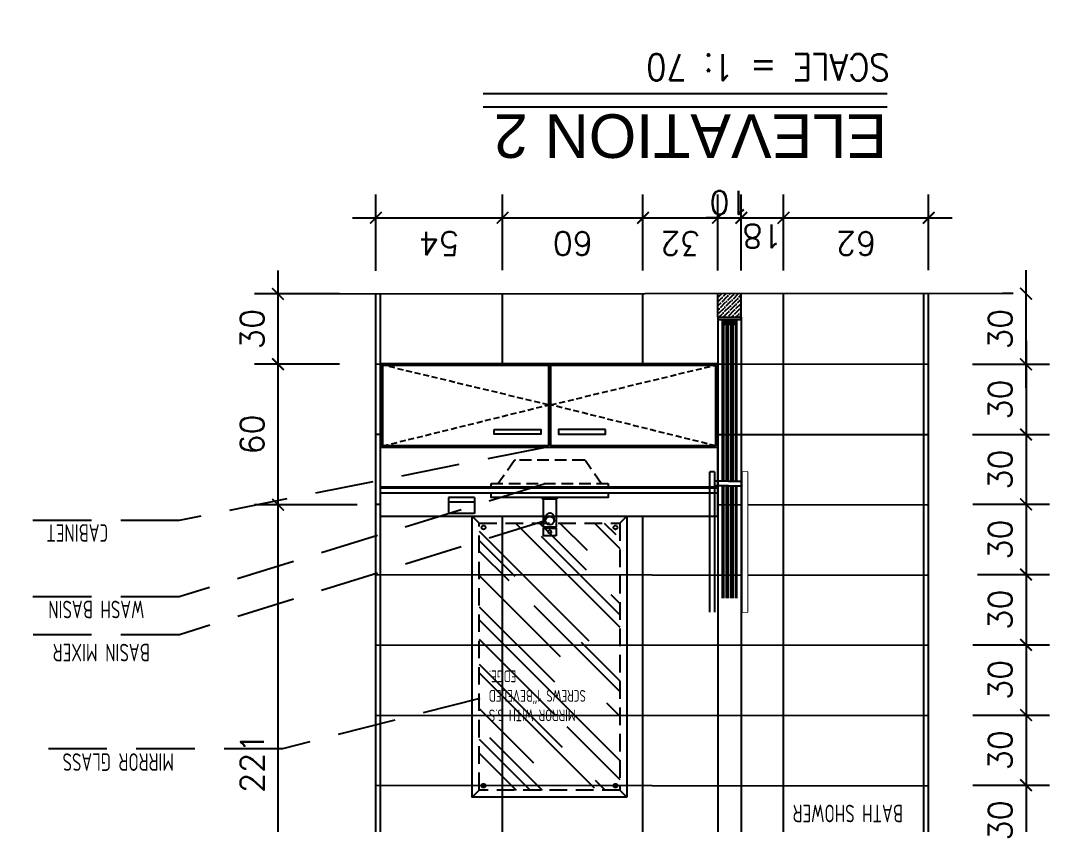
# Model space of a CAD drawing. Header units: centimetres. Extents: x -1797 to 2001, y -8788 to 1856.
# Drawn here: x -1101 to -661.6, y -4409.1 to -4065.7 of the extents above; entities that cross this region are included whole.
import ezdxf
from ezdxf.xclip import XClip

# ---------------------------------------------------------------- set-up
doc = ezdxf.new("R2010")
doc.units = ezdxf.units.CM
doc.header["$LTSCALE"] = 100
doc.header["$MEASUREMENT"] = 0
doc.header["$XCLIPFRAME"] = 0
doc.set_wipeout_variables(frame=1)
doc.header["$PDMODE"] = 35
for name, pattern in [('A0-01 FLOOR PLANS$0$HIDDEN', [0.375, 0.25, -0.125]), ('HIDDEN', [0.375, 0.25, -0.125]), ('HIDDEN2', [0.1875, 0.125, -0.0625])]:
    doc.linetypes.add(name, pattern=pattern)
for name, color, linetype in [('A0-01 FLOOR PLANS$0$HIDDEN -03', 8, 'A0-01 FLOOR PLANS$0$HIDDEN'), ('DIM', 1, 'Continuous'), ('HATCH', 8, 'Continuous'), ('HATCH-1', 252, 'Continuous'), ('HIDDEN -03', 8, 'HIDDEN'), ('ID_Flooring_02', 127, 'Continuous'), ('ID_Furniture-Fixed_01', 141, 'Continuous'), ('IDT-13Light-Hidden', 1, 'HIDDEN'), ('IDT-TXT25', 3, 'Continuous'), ('TEXT', 3, 'Continuous'), ('Text-1', 3, 'Continuous'), ('WALL-01', 7, 'Continuous'), ('WALL-03', 2, 'Continuous'), ('WALL-04', 1, 'Continuous'), ('WALL-05', 8, 'Continuous')]:
    doc.layers.add(name, color=color, linetype=linetype)
doc.styles.add('ART', font='arial.ttf')
doc.styles.add('HB25Small', font='ARCHSTYL.SHX', dxfattribs={"width": 0.8, "height": 2.5})
doc.styles.add('ISO', font='isocp2.shx', dxfattribs={"width": 0.8})
doc.styles.add('ROMANS', font='romans')
doc.dimstyles.new('AS-17-100', dxfattribs={"dimtxt": 10, "dimasz": 5, "dimexe": 10, "dimexo": 10, "dimgap": 6, "dimtad": 1, "dimtoh": 1, "dimdec": 0, "dimdsep": 46, "dimtxsty": 'ROMANS', "dimblk1": 'ARCHTICK', "dimblk2": 'ARCHTICK', "dimsah": 1, "dimcen": 25, "dimdle": 10, "dimclrd": 1, "dimclre": 1, "dimclrt": 2, "dimadec": 0, "dimazin": 0, "dimtfac": 1, "dimtdec": 0, "dimtofl": 0, "dimtmove": 2, "dimatfit": 3, "dimldrblk": 'ARCHTICK', "dimfxl": 1, "dimtolj": 1, "dimtzin": 0, "dimarcsym": 0})
doc.dimstyles.new('DIM DET', dxfattribs={"dimtxt": 0.05, "dimasz": 0.025, "dimexe": 0.025, "dimexo": 0.025, "dimgap": 0.025, "dimtad": 1, "dimzin": 0, "dimdsep": 46, "dimtxsty": 'ISO', "dimblk": 'ARCHTICK', "dimcen": 0.1, "dimdle": 0.025, "dimclrd": 15, "dimclre": 15, "dimclrt": 2, "dimadec": 0, "dimazin": 0, "dimtfac": 1, "dimtmove": 2, "dimatfit": 0, "dimldrblk": 'ARCHTICK', "dimfxl": 0.17, "dimtzin": 1, "dimarcsym": 0})

# ---------------------------------------------------------------- blocks, each defined once
blk = doc.blocks.new('A0-01 FLOOR PLANS')
at = {"layer": 'A0-01 FLOOR PLANS$0$HIDDEN -03'}
blk.add_line((-400, 753), (-400, 2648), dxfattribs=at)
blk = doc.blocks.new('_ARCHTICK')
at = {"color": 0, "linetype": 'ByBlock', "const_width": 0.15}
blk.add_lwpolyline([(-0.5, -0.5), (0.5, 0.5)], dxfattribs=at)
blk = doc.blocks.new('*D687')
at = {"layer": 'Defpoints', "color": 0, "transparency": 16777216}
for p in [(-954.72, -4182.5, 0), (-991.05, -4212.48), (-954.72, -4212.48, 0)]:
    blk.add_point(p, dxfattribs=at)
at = {"layer": 'DIM', "color": 1, "lineweight": -2, "transparency": 16777216}
for p, q in [((-991.05, -4172.5), (-991.05, -4222.48)), ((-964.72, -4182.5), (-1001.05, -4182.5)), ((-964.72, -4212.48), (-1001.05, -4212.48))]:
    blk.add_line(p, q, dxfattribs=at)
at = {"layer": 'DIM', "color": 1, "lineweight": -2, "transparency": 16777216, "xscale": 5, "yscale": 5, "zscale": 5}
for p, rotation in [((-991.05, -4182.5), 90), ((-991.05, -4212.48), 270)]:
    blk.add_blockref('_ARCHTICK', p, dxfattribs=dict(at, rotation=rotation))
at = {"layer": 'DIM', "color": 2, "transparency": 16777216, "insert": (-1002.05, -4197.49), "char_height": 10, "attachment_point": 5, "rotation": 90, "style": 'ROMANS'}
blk.add_mtext('\\A1;30', dxfattribs=at)
blk = doc.blocks.new('*D688')
at = {"layer": 'Defpoints', "color": 0, "transparency": 16777216}
for p in [(-954.72, -4212.48, 0), (-991.05, -4272.56), (-947.21, -4272.56)]:
    blk.add_point(p, dxfattribs=at)
at = {"layer": 'DIM', "color": 1, "lineweight": -2, "transparency": 16777216}
for p, q in [((-991.05, -4202.48), (-991.05, -4282.56)), ((-964.72, -4212.48), (-1001.05, -4212.48)), ((-957.21, -4272.56), (-1001.05, -4272.56))]:
    blk.add_line(p, q, dxfattribs=at)
at = {"layer": 'DIM', "color": 1, "lineweight": -2, "transparency": 16777216, "xscale": 5, "yscale": 5, "zscale": 5}
for p, rotation in [((-991.05, -4212.48), 90), ((-991.05, -4272.56), 270)]:
    blk.add_blockref('_ARCHTICK', p, dxfattribs=dict(at, rotation=rotation))
at = {"layer": 'DIM', "color": 2, "transparency": 16777216, "insert": (-1002.05, -4242.52), "char_height": 10, "attachment_point": 5, "rotation": 90, "style": 'ROMANS'}
blk.add_mtext('\\A1;60', dxfattribs=at)
blk = doc.blocks.new('*D690')
at = {"layer": 'Defpoints', "color": 0, "transparency": 16777216}
for p in [(-704.36, -4242.58), (-704.34, -4272.38), (-671.56, -4272.38)]:
    blk.add_point(p, dxfattribs=at)
at = {"layer": 'DIM', "color": 1, "lineweight": -2, "transparency": 16777216}
for p, q in [((-671.56, -4232.58), (-671.56, -4282.38)), ((-694.36, -4242.58), (-661.56, -4242.58)), ((-694.34, -4272.38), (-661.56, -4272.38))]:
    blk.add_line(p, q, dxfattribs=at)
at = {"layer": 'DIM', "color": 1, "lineweight": -2, "transparency": 16777216, "xscale": 5, "yscale": 5, "zscale": 5}
for p, rotation in [((-671.56, -4242.58), 90), ((-671.56, -4272.38), 270)]:
    blk.add_blockref('_ARCHTICK', p, dxfattribs=dict(at, rotation=rotation))
at = {"layer": 'DIM', "color": 2, "transparency": 16777216, "insert": (-682.56, -4257.48), "char_height": 10, "attachment_point": 5, "rotation": 90, "style": 'ROMANS'}
blk.add_mtext('\\A1;30', dxfattribs=at)
blk = doc.blocks.new('*D691')
at = {"layer": 'Defpoints', "color": 0, "transparency": 16777216}
for p in [(-704.34, -4272.38), (-702.34, -4302.38), (-671.56, -4302.38)]:
    blk.add_point(p, dxfattribs=at)
at = {"layer": 'DIM', "color": 1, "lineweight": -2, "transparency": 16777216}
for p, q in [((-671.56, -4262.38), (-671.56, -4312.38)), ((-694.34, -4272.38), (-661.56, -4272.38)), ((-692.34, -4302.38), (-661.56, -4302.38))]:
    blk.add_line(p, q, dxfattribs=at)
at = {"layer": 'DIM', "color": 1, "lineweight": -2, "transparency": 16777216, "xscale": 5, "yscale": 5, "zscale": 5}
for p, rotation in [((-671.56, -4272.38), 90), ((-671.56, -4302.38), 270)]:
    blk.add_blockref('_ARCHTICK', p, dxfattribs=dict(at, rotation=rotation))
at = {"layer": 'DIM', "color": 2, "transparency": 16777216, "insert": (-682.56, -4287.38), "char_height": 10, "attachment_point": 5, "rotation": 90, "style": 'ROMANS'}
blk.add_mtext('\\A1;30', dxfattribs=at)
blk = doc.blocks.new('*D692')
at = {"layer": 'Defpoints', "color": 0, "transparency": 16777216}
for p in [(-702.34, -4302.38), (-704.34, -4332.39), (-671.56, -4332.39)]:
    blk.add_point(p, dxfattribs=at)
at = {"layer": 'DIM', "color": 1, "lineweight": -2, "transparency": 16777216}
for p, q in [((-671.56, -4292.38), (-671.56, -4342.39)), ((-692.34, -4302.38), (-661.56, -4302.38)), ((-694.34, -4332.39), (-661.56, -4332.39))]:
    blk.add_line(p, q, dxfattribs=at)
at = {"layer": 'DIM', "color": 1, "lineweight": -2, "transparency": 16777216, "xscale": 5, "yscale": 5, "zscale": 5}
for p, rotation in [((-671.56, -4302.38), 90), ((-671.56, -4332.39), 270)]:
    blk.add_blockref('_ARCHTICK', p, dxfattribs=dict(at, rotation=rotation))
at = {"layer": 'DIM', "color": 2, "transparency": 16777216, "insert": (-682.56, -4317.38), "char_height": 10, "attachment_point": 5, "rotation": 90, "style": 'ROMANS'}
blk.add_mtext('\\A1;30', dxfattribs=at)
blk = doc.blocks.new('*D693')
at = {"layer": 'Defpoints', "color": 0, "transparency": 16777216}
for p in [(-704.34, -4332.39), (-704.34, -4362.39), (-671.56, -4362.39)]:
    blk.add_point(p, dxfattribs=at)
at = {"layer": 'DIM', "color": 1, "lineweight": -2, "transparency": 16777216}
for p, q in [((-671.56, -4322.39), (-671.56, -4372.39)), ((-694.34, -4332.39), (-661.56, -4332.39)), ((-694.34, -4362.39), (-661.56, -4362.39))]:
    blk.add_line(p, q, dxfattribs=at)
at = {"layer": 'DIM', "color": 1, "lineweight": -2, "transparency": 16777216, "xscale": 5, "yscale": 5, "zscale": 5}
for p, rotation in [((-671.56, -4332.39), 90), ((-671.56, -4362.39), 270)]:
    blk.add_blockref('_ARCHTICK', p, dxfattribs=dict(at, rotation=rotation))
at = {"layer": 'DIM', "color": 2, "transparency": 16777216, "insert": (-682.56, -4347.39), "char_height": 10, "attachment_point": 5, "rotation": 90, "style": 'ROMANS'}
blk.add_mtext('\\A1;30', dxfattribs=at)
blk = doc.blocks.new('*D694')
at = {"layer": 'Defpoints', "color": 0, "transparency": 16777216}
for p in [(-704.34, -4362.39), (-704.34, -4392.39), (-671.56, -4392.39)]:
    blk.add_point(p, dxfattribs=at)
at = {"layer": 'DIM', "color": 1, "lineweight": -2, "transparency": 16777216}
for p, q in [((-671.56, -4352.39), (-671.56, -4402.39)), ((-694.34, -4362.39), (-661.56, -4362.39)), ((-694.34, -4392.39), (-661.56, -4392.39))]:
    blk.add_line(p, q, dxfattribs=at)
at = {"layer": 'DIM', "color": 1, "lineweight": -2, "transparency": 16777216, "xscale": 5, "yscale": 5, "zscale": 5}
for p, rotation in [((-671.56, -4362.39), 90), ((-671.56, -4392.39), 270)]:
    blk.add_blockref('_ARCHTICK', p, dxfattribs=dict(at, rotation=rotation))
at = {"layer": 'DIM', "color": 2, "transparency": 16777216, "insert": (-682.56, -4377.39), "char_height": 10, "attachment_point": 5, "rotation": 90, "style": 'ROMANS'}
blk.add_mtext('\\A1;30', dxfattribs=at)
blk = doc.blocks.new('*D695')
at = {"layer": 'Defpoints', "color": 0, "transparency": 16777216}
for p in [(-704.34, -4392.39), (-704.34, -4422.39), (-671.56, -4422.39)]:
    blk.add_point(p, dxfattribs=at)
at = {"layer": 'DIM', "color": 1, "lineweight": -2, "transparency": 16777216}
for p, q in [((-671.56, -4382.39), (-671.56, -4432.39)), ((-694.34, -4392.39), (-661.56, -4392.39)), ((-694.34, -4422.39), (-661.56, -4422.39))]:
    blk.add_line(p, q, dxfattribs=at)
at = {"layer": 'DIM', "color": 1, "lineweight": -2, "transparency": 16777216, "xscale": 5, "yscale": 5, "zscale": 5}
for p, rotation in [((-671.56, -4392.39), 90), ((-671.56, -4422.39), 270)]:
    blk.add_blockref('_ARCHTICK', p, dxfattribs=dict(at, rotation=rotation))
at = {"layer": 'DIM', "color": 2, "transparency": 16777216, "insert": (-682.56, -4407.39), "char_height": 10, "attachment_point": 5, "rotation": 90, "style": 'ROMANS'}
blk.add_mtext('\\A1;30', dxfattribs=at)
blk = doc.blocks.new('*D701')
at = {"layer": 'Defpoints', "color": 0, "transparency": 16777216}
for p in [(-671.56, -4182.38), (-667.11, -4182.38), (-704.36, -4212.58)]:
    blk.add_point(p, dxfattribs=at)
at = {"layer": 'DIM', "color": 1, "lineweight": -2, "transparency": 16777216}
for p, q in [((-671.56, -4222.58), (-671.56, -4172.38)), ((-677.11, -4182.38), (-681.56, -4182.38)), ((-694.36, -4212.58), (-661.56, -4212.58))]:
    blk.add_line(p, q, dxfattribs=at)
at = {"layer": 'DIM', "color": 1, "lineweight": -2, "transparency": 16777216, "xscale": 5, "yscale": 5, "zscale": 5}
for p, rotation in [((-671.56, -4182.38), 90), ((-671.56, -4212.58), 270)]:
    blk.add_blockref('_ARCHTICK', p, dxfattribs=dict(at, rotation=rotation))
at = {"layer": 'DIM', "color": 2, "transparency": 16777216, "insert": (-682.56, -4197.48), "char_height": 10, "attachment_point": 5, "rotation": 90, "style": 'ROMANS'}
blk.add_mtext('\\A1;30', dxfattribs=at)
blk = doc.blocks.new('*D702')
at = {"layer": 'Defpoints', "color": 0, "transparency": 16777216}
for p in [(-947.21, -4272.56, 0), (-991.05, -4493.11, 0), (-991.05, -4493.11)]:
    blk.add_point(p, dxfattribs=at)
at = {"layer": 'DIM', "color": 1, "lineweight": -2, "transparency": 16777216}
for p, q in [((-991.05, -4262.56), (-991.05, -4503.11)), ((-957.21, -4272.56), (-1001.05, -4272.56))]:
    blk.add_line(p, q, dxfattribs=at)
at = {"layer": 'DIM', "color": 1, "lineweight": -2, "transparency": 16777216, "xscale": 5, "yscale": 5, "zscale": 5}
for p, rotation in [((-991.05, -4272.56), 90), ((-991.05, -4493.11), 270)]:
    blk.add_blockref('_ARCHTICK', p, dxfattribs=dict(at, rotation=rotation))
at = {"layer": 'DIM', "color": 2, "transparency": 16777216, "insert": (-1002.05, -4382.83), "char_height": 10, "attachment_point": 5, "rotation": 90, "style": 'ROMANS'}
blk.add_mtext('\\A1;221', dxfattribs=at)
blk = doc.blocks.new('*D703')
at = {"layer": 'Defpoints', "color": 0, "transparency": 16777216}
for p in [(-704.36, -4212.58, 0), (-702.34, -4242.58, 0), (-671.56, -4242.58)]:
    blk.add_point(p, dxfattribs=at)
at = {"layer": 'DIM', "color": 1, "lineweight": -2, "transparency": 16777216}
for p, q in [((-671.56, -4202.58), (-671.56, -4252.58)), ((-694.36, -4212.58), (-661.56, -4212.58)), ((-692.34, -4242.58), (-661.56, -4242.58))]:
    blk.add_line(p, q, dxfattribs=at)
at = {"layer": 'DIM', "color": 1, "lineweight": -2, "transparency": 16777216, "xscale": 5, "yscale": 5, "zscale": 5}
for p, rotation in [((-671.56, -4212.58), 90), ((-671.56, -4242.58), 270)]:
    blk.add_blockref('_ARCHTICK', p, dxfattribs=dict(at, rotation=rotation))
at = {"layer": 'DIM', "color": 2, "transparency": 16777216, "insert": (-682.56, -4227.58), "char_height": 10, "attachment_point": 5, "rotation": 90, "style": 'ROMANS'}
blk.add_mtext('\\A1;30', dxfattribs=at)
blk = doc.blocks.new('wbmixer')
at = {"layer": 'ID_Furniture-Fixed_01'}
for p, q in [((-18.1, 98.2), (-18.1, 84.4)), ((18.1, 98.2), (18.1, 84.4))]:
    blk.add_line(p, q, dxfattribs=at)
for points in [[(-26.7, 162.7), (26.7, 162.7), (26.7, 130.3), (-26.7, 130.3)], [(-26.7, 125.8), (26.7, 125.8), (26.7, 4.7), (-26.7, 4.7)], [(-30.6, 4.7), (30.6, 4.7), (30.6, 0), (-30.6, 0)]]:
    blk.add_lwpolyline(points, close=True, dxfattribs=at)
for centre, radius in [((0, 146.5), 6.75), ((0, 98.2), 18.1)]:
    blk.add_circle(centre, radius, dxfattribs=at)
blk.add_arc((0, 84.4), 18.1, 157.5182, 0, dxfattribs=at)
blk = doc.blocks.new('shower_d')
at = {"layer": 'HATCH-1'}
h = blk.add_hatch(dxfattribs=at)
h.set_pattern_fill('ANSI36', color=256, scale=10)
h.set_pattern_definition([(45, (32585.1079, -17820.0297), (0.662912607, 2.43067956), [3.125, -0.625, 0, -0.625])])
h.paths.add_polyline_path([(2434.18, -5355.46), (2444.18, -5355.46), (2444.18, -5365.46), (2434.18, -5365.46)])
at = {"layer": 'WALL-01'}
for p, q in [((2444.18, -5355.46), (2434.18, -5355.46)), ((2434.18, -5355.46), (2434.18, -5365.46)), ((2444.18, -5355.46), (2444.18, -5365.46))]:
    blk.add_line(p, q, dxfattribs=at)
at = {"layer": 'WALL-03'}
for p, q in [((2434.18, -5355.46), (2434.18, -5055.58)), ((2444.18, -5355.46), (2444.18, -5055.58))]:
    blk.add_line(p, q, dxfattribs=at)
at = {"layer": 'WALL-04'}
for p, q in [((2445.68, -5289.46), (2445.68, -5229.46)), ((2447.68, -5229.46), (2447.68, -5289.46)), ((2439.68, -5283.46), (2433.68, -5283.46)), ((2439.68, -5285.46), (2433.68, -5285.46)), ((2439.68, -5283.46), (2445.68, -5283.46)), ((2439.68, -5285.46), (2445.68, -5285.46)), ((2445.68, -5289.46), (2447.68, -5289.46)), ((2443.68, -5354.46), (2434.68, -5354.46)), ((2443.68, -5355.46), (2434.68, -5355.46))]:
    blk.add_line(p, q, dxfattribs=at)
for points in [[(2433.68, -5229.46), (2433.68, -5289.46), (2431.68, -5289.46), (2431.68, -5229.46)], [(2436.18, -5352.46), (2438.18, -5352.46), (2438.18, -5354.46), (2436.18, -5354.46)], [(2438.18, -5352.46), (2440.18, -5352.46), (2440.18, -5354.46), (2438.18, -5354.46)], [(2440.18, -5352.46), (2442.18, -5352.46), (2442.18, -5354.46), (2440.18, -5354.46)]]:
    blk.add_lwpolyline(points, close=True, dxfattribs=at)
for points in [[(2436.18, -5283.46), (2436.18, -5235.46)], [(2436.18, -5283.46), (2436.18, -5235.46)], [(2438.18, -5283.46), (2438.18, -5235.46)], [(2438.18, -5235.46), (2438.18, -5283.46)], [(2440.18, -5235.46), (2440.18, -5283.46)], [(2442.18, -5235.46), (2442.18, -5283.46)], [(2436.18, -5352.46), (2436.18, -5285.46)], [(2438.18, -5352.46), (2438.18, -5285.46)], [(2440.18, -5285.46), (2440.18, -5352.46)], [(2442.18, -5285.46), (2442.18, -5352.46)]]:
    blk.add_lwpolyline(points, dxfattribs=at)
for centre, start, end in [((2434.68, -5354.96), 90, 270), ((2443.68, -5354.96), 270, 90)]:
    blk.add_arc(centre, 0.5, start, end, dxfattribs=at)
at = {"layer": 'WALL-05'}
for p, q in [((2438.18, -5354.46), (2436.18, -5352.46)), ((2436.18, -5354.46), (2438.18, -5352.46)), ((2440.18, -5354.46), (2438.18, -5352.46)), ((2438.18, -5354.46), (2440.18, -5352.46)), ((2442.18, -5354.46), (2440.18, -5352.46)), ((2440.18, -5354.46), (2442.18, -5352.46))]:
    blk.add_line(p, q, dxfattribs=at)
for points in [[(2436.68, -5283.46), (2436.68, -5235.46)], [(2437.68, -5235.46), (2437.68, -5283.46)], [(2438.68, -5283.46), (2438.68, -5235.46)], [(2439.68, -5235.46), (2439.68, -5283.46)], [(2440.68, -5283.46), (2440.68, -5235.46)], [(2441.68, -5235.46), (2441.68, -5283.46)], [(2437.68, -5285.46), (2437.68, -5352.46), (2436.68, -5352.46), (2436.68, -5285.46)], [(2439.68, -5285.46), (2439.68, -5352.46), (2438.68, -5352.46), (2438.68, -5285.46)], [(2441.68, -5285.46), (2441.68, -5352.46), (2440.68, -5352.46), (2440.68, -5285.46)]]:
    blk.add_lwpolyline(points, dxfattribs=at)
blk.add_wipeout([(2433.68, -5229.46), (2433.68, -5289.46), (2431.68, -5289.46), (2431.68, -5229.46)]).dxf.layer = 'WALL-04'
blk = doc.blocks.new('*D747')
at = {"layer": 'Defpoints', "color": 0, "transparency": 16777216}
for p in [(-895.15, -4149.99), (-949.21, -4182.58, 0), (-895.15, -4182.38)]:
    blk.add_point(p, dxfattribs=at)
at = {"layer": 'DIM', "color": 1, "lineweight": -2, "transparency": 16777216}
for p, q in [((-949.21, -4172.58), (-949.21, -4139.99)), ((-895.15, -4172.38), (-895.15, -4139.99)), ((-959.21, -4149.99), (-885.15, -4149.99))]:
    blk.add_line(p, q, dxfattribs=at)
at = {"layer": 'DIM', "color": 1, "lineweight": -2, "transparency": 16777216, "xscale": 5, "yscale": 5, "zscale": 5, "rotation": 180}
blk.add_blockref('_ARCHTICK', (-949.21, -4149.99), dxfattribs=at)
at = {"layer": 'DIM', "color": 1, "lineweight": -2, "transparency": 16777216, "xscale": 5, "yscale": 5, "zscale": 5}
blk.add_blockref('_ARCHTICK', (-895.15, -4149.99), dxfattribs=at)
at = {"layer": 'DIM', "color": 2, "transparency": 16777216, "insert": (-922.18, -4160.99), "char_height": 10, "attachment_point": 5, "rotation": 180, "style": 'ROMANS'}
blk.add_mtext('\\A1;54', dxfattribs=at)
blk = doc.blocks.new('*D748')
at = {"layer": 'Defpoints', "color": 0, "transparency": 16777216}
for p in [(-835.15, -4149.99), (-895.15, -4182.38), (-835.15, -4182.48)]:
    blk.add_point(p, dxfattribs=at)
at = {"layer": 'DIM', "color": 1, "lineweight": -2, "transparency": 16777216}
for p, q in [((-895.15, -4172.38), (-895.15, -4139.99)), ((-835.15, -4172.48), (-835.15, -4139.99)), ((-905.15, -4149.99), (-825.15, -4149.99))]:
    blk.add_line(p, q, dxfattribs=at)
at = {"layer": 'DIM', "color": 1, "lineweight": -2, "transparency": 16777216, "xscale": 5, "yscale": 5, "zscale": 5, "rotation": 180}
blk.add_blockref('_ARCHTICK', (-895.15, -4149.99), dxfattribs=at)
at = {"layer": 'DIM', "color": 1, "lineweight": -2, "transparency": 16777216, "xscale": 5, "yscale": 5, "zscale": 5}
blk.add_blockref('_ARCHTICK', (-835.15, -4149.99), dxfattribs=at)
at = {"layer": 'DIM', "color": 2, "transparency": 16777216, "insert": (-865.15, -4160.99), "char_height": 10, "attachment_point": 5, "rotation": 180, "style": 'ROMANS'}
blk.add_mtext('\\A1;60', dxfattribs=at)
blk = doc.blocks.new('*D749')
at = {"layer": 'Defpoints', "color": 0, "transparency": 16777216}
for p in [(-803.15, -4149.99), (-835.15, -4182.48), (-803.15, -4182.5)]:
    blk.add_point(p, dxfattribs=at)
at = {"layer": 'DIM', "color": 1, "lineweight": -2, "transparency": 16777216}
for p, q in [((-835.15, -4172.48), (-835.15, -4139.99)), ((-803.15, -4172.5), (-803.15, -4139.99)), ((-845.15, -4149.99), (-793.15, -4149.99))]:
    blk.add_line(p, q, dxfattribs=at)
at = {"layer": 'DIM', "color": 1, "lineweight": -2, "transparency": 16777216, "xscale": 5, "yscale": 5, "zscale": 5, "rotation": 180}
blk.add_blockref('_ARCHTICK', (-835.15, -4149.99), dxfattribs=at)
at = {"layer": 'DIM', "color": 1, "lineweight": -2, "transparency": 16777216, "xscale": 5, "yscale": 5, "zscale": 5}
blk.add_blockref('_ARCHTICK', (-803.15, -4149.99), dxfattribs=at)
at = {"layer": 'DIM', "color": 2, "transparency": 16777216, "insert": (-819.15, -4160.99), "char_height": 10, "attachment_point": 5, "rotation": 180, "style": 'ROMANS'}
blk.add_mtext('\\A1;32', dxfattribs=at)
blk = doc.blocks.new('*D750')
at = {"layer": 'Defpoints', "color": 0, "transparency": 16777216}
for p in [(-793.15, -4149.99), (-803.15, -4182.5), (-793.15, -4182.5)]:
    blk.add_point(p, dxfattribs=at)
at = {"layer": 'DIM', "color": 1, "lineweight": -2, "transparency": 16777216}
for p, q in [((-803.15, -4172.5), (-803.15, -4139.99)), ((-793.15, -4172.5), (-793.15, -4139.99)), ((-803.15, -4149.99), (-808.15, -4149.99)), ((-793.15, -4149.99), (-788.15, -4149.99))]:
    blk.add_line(p, q, dxfattribs=at)
at = {"layer": 'DIM', "color": 1, "lineweight": -2, "transparency": 16777216, "xscale": 5, "yscale": 5, "zscale": 5}
blk.add_blockref('_ARCHTICK', (-803.15, -4149.99), dxfattribs=at)
at = {"layer": 'DIM', "color": 1, "lineweight": -2, "transparency": 16777216, "xscale": 5, "yscale": 5, "zscale": 5, "rotation": 180}
blk.add_blockref('_ARCHTICK', (-793.15, -4149.99), dxfattribs=at)
at = {"layer": 'DIM', "color": 2, "transparency": 16777216, "insert": (-798.15, -4143.52), "char_height": 10, "attachment_point": 5, "rotation": 180, "style": 'ROMANS'}
blk.add_mtext('\\A1;10', dxfattribs=at)
blk = doc.blocks.new('*D751')
at = {"layer": 'Defpoints', "color": 0, "transparency": 16777216}
for p in [(-775.15, -4149.99), (-793.15, -4182.5), (-775.15, -4182.45)]:
    blk.add_point(p, dxfattribs=at)
at = {"layer": 'DIM', "color": 1, "lineweight": -2, "transparency": 16777216}
for p, q in [((-793.15, -4172.5), (-793.15, -4139.99)), ((-775.15, -4172.45), (-775.15, -4139.99)), ((-803.15, -4149.99), (-765.15, -4149.99))]:
    blk.add_line(p, q, dxfattribs=at)
at = {"layer": 'DIM', "color": 1, "lineweight": -2, "transparency": 16777216, "xscale": 5, "yscale": 5, "zscale": 5, "rotation": 180}
blk.add_blockref('_ARCHTICK', (-793.15, -4149.99), dxfattribs=at)
at = {"layer": 'DIM', "color": 1, "lineweight": -2, "transparency": 16777216, "xscale": 5, "yscale": 5, "zscale": 5}
blk.add_blockref('_ARCHTICK', (-775.15, -4149.99), dxfattribs=at)
at = {"layer": 'DIM', "color": 2, "transparency": 16777216, "insert": (-784.15, -4157.82), "char_height": 10, "attachment_point": 5, "rotation": 180, "style": 'ROMANS'}
blk.add_mtext('\\A1;18', dxfattribs=at)
blk = doc.blocks.new('*D752')
at = {"layer": 'Defpoints', "color": 0, "transparency": 16777216}
for p in [(-713.15, -4149.99), (-775.15, -4182.45), (-713.15, -4182.41)]:
    blk.add_point(p, dxfattribs=at)
at = {"layer": 'DIM', "color": 1, "lineweight": -2, "transparency": 16777216}
for p, q in [((-775.15, -4172.45), (-775.15, -4139.99)), ((-713.15, -4172.41), (-713.15, -4139.99)), ((-785.15, -4149.99), (-703.15, -4149.99))]:
    blk.add_line(p, q, dxfattribs=at)
at = {"layer": 'DIM', "color": 1, "lineweight": -2, "transparency": 16777216, "xscale": 5, "yscale": 5, "zscale": 5, "rotation": 180}
blk.add_blockref('_ARCHTICK', (-775.15, -4149.99), dxfattribs=at)
at = {"layer": 'DIM', "color": 1, "lineweight": -2, "transparency": 16777216, "xscale": 5, "yscale": 5, "zscale": 5}
blk.add_blockref('_ARCHTICK', (-713.15, -4149.99), dxfattribs=at)
at = {"layer": 'DIM', "color": 2, "transparency": 16777216, "insert": (-744.15, -4160.99), "char_height": 10, "attachment_point": 5, "rotation": 180, "style": 'ROMANS'}
blk.add_mtext('\\A1;62', dxfattribs=at)

msp = doc.modelspace()

# ---------------------------------------------------------------- hatches: boundary and pattern name
at = {"layer": 'HATCH'}
h = msp.add_hatch(dxfattribs=at)
h.set_pattern_fill('AR-RROOF', color=256, scale=20, angle=945, style=0)
h.set_pattern_definition([(315, (-827.708, -4280.422), (16.9706, -45.2548), [300, -40, 100, -20]), (315, (-815.97, -4306.302), (-32.951, -4.667), [60, -6.6, 120, -15]), (315, (-832.658, -4299.514), (64.0639, -83.0143), [160, -28, 80, -20])])
h.paths.add_polyline_path([(-905.08, -4394.42), (-845.08, -4394.42), (-845.08, -4280.42), (-905.08, -4280.42)])

# ---------------------------------------------------------------- linework, layer by layer
at = {"layer": 'HIDDEN -03'}
for p, q in [((-905.08, -4280.42), (-908.08, -4277.42)), ((-845.08, -4280.42), (-842.08, -4277.42)), ((-905.08, -4394.42), (-908.08, -4397.42)), ((-845.08, -4394.42), (-842.08, -4397.42))]:
    msp.add_line(p, q, dxfattribs=at)
at = {"layer": 'HIDDEN -03', "ltscale": 0.1}
for points in [[(-946.21, -4247.42), (-875.46, -4229.92), (-946.21, -4212.92)], [(-804.15, -4247.41), (-874.46, -4229.92), (-804.15, -4212.91)]]:
    msp.add_lwpolyline(points, dxfattribs=at)
at = {"layer": 'HIDDEN -03'}
for points in [[(-874.96, -4247.42), (-874.96, -4212.42), (-803.65, -4212.41), (-803.65, -4247.41)], [(-803.65, -4212.41), (-803.65, -4247.41)]]:
    msp.add_lwpolyline(points, dxfattribs=at)
at = {"layer": 'HIDDEN -03', "linetype": 'HIDDEN2', "ltscale": 0.4}
msp.add_lwpolyline([(-852.96, -4263.52), (-859.75, -4253.82, 0.244735), (-860.33, -4253.52), (-889.6, -4253.52, 0.244735), (-890.17, -4253.82), (-896.96, -4263.52)], format="xyb", dxfattribs=at)
msp.add_lwpolyline([(-899.96, -4265.42), (-899.96, -4263.52), (-849.96, -4263.52), (-849.96, -4265.42)], dxfattribs=at)
at = {"layer": 'HIDDEN -03', "linetype": 'HIDDEN2', "ltscale": 0.6}
msp.add_lwpolyline([(-845.08, -4394.42), (-905.08, -4394.42), (-905.08, -4280.42), (-845.08, -4280.42)], close=True, dxfattribs=at)
at = {"layer": 'ID_Flooring_02'}
for p, q in [((-895.15, -4212.51), (-895.15, -4182.38)), ((-835.15, -4212.51), (-835.15, -4182.38)), ((-775.15, -4492.38), (-775.15, -4182.38)), ((-949.21, -4212.39, 0), (-713.15, -4212.58)), ((-949.21, -4242.39, 0), (-947.21, -4242.39, 0)), ((-803.15, -4242.51, 0), (-713.15, -4242.58)), ((-949.21, -4272.38, 0), (-947.21, -4272.39, 0)), ((-803.15, -4272.51, 0), (-713.12, -4272.58)), ((-895.15, -4492.38), (-895.15, -4277.42)), ((-835.15, -4492.38), (-835.15, -4277.42)), ((-949.21, -4302.38, 0), (-713.15, -4302.58)), ((-949.21, -4332.38, 0), (-713.15, -4332.58)), ((-949.21, -4362.38, 0), (-713.15, -4362.58)), ((-949.21, -4392.38, 0), (-713.15, -4392.58))]:
    msp.add_line(p, q, dxfattribs=at)
at = {"layer": 'ID_Furniture-Fixed_01'}
for p, q in [((-803.65, -4212.41), (-947.21, -4212.42, 0)), ((-947.21, -4212.42, 0), (-947.21, -4248.01, 0)), ((-874.96, -4247.42), (-874.96, -4212.42)), ((-803.15, -4277.41), (-803.15, -4212.91)), ((-947.21, -4248.01, 0), (-803.65, -4248)), ((-947.21, -4277.42, 0), (-947.21, -4248.01, 0)), ((-947.21, -4264.92, 0), (-803.15, -4264.91)), ((-947.21, -4265.42, 0), (-803.15, -4265.41)), ((-947.21, -4267.42, 0), (-803.15, -4267.41)), ((-918.16, -4269.5), (-918.16, -4276.34)), ((-907.07, -4269.5), (-918.16, -4269.5)), ((-907.07, -4269.5), (-907.07, -4276.34)), ((-907.07, -4271.5), (-918.16, -4271.5)), ((-947.21, -4277.42, 0), (-803.15, -4277.41)), ((-907.07, -4276.34), (-918.16, -4276.34))]:
    msp.add_line(p, q, dxfattribs=at)
for points in [[(-875.46, -4247.42), (-946.21, -4247.42), (-946.21, -4212.92), (-875.46, -4212.92)], [(-804.15, -4247.41), (-874.46, -4247.42), (-874.46, -4212.92), (-804.15, -4212.91)], [(-842.08, -4397.42), (-908.08, -4397.42), (-908.08, -4277.42), (-842.08, -4277.42)]]:
    msp.add_lwpolyline(points, close=True, dxfattribs=at)
msp.add_lwpolyline([(-849.96, -4267.42), (-849.96, -4269.52), (-899.96, -4269.52), (-899.96, -4267.42)], dxfattribs=at)
for centre in [(-903.24, -4282.26), (-846.92, -4282.26), (-903.24, -4392.58), (-846.92, -4392.58)]:
    msp.add_circle(centre, 0.837, dxfattribs=at)
at = {"layer": 'WALL-01'}
for p, q in [((-677.92, -4182.38), (-990.5, -4182.58, 0)), ((-949.21, -4542.38, 0), (-949.21, -4182.58, 0)), ((-713.15, -4542.38), (-713.15, -4182.38))]:
    msp.add_line(p, q, dxfattribs=at)
at = {"layer": 'WALL-03'}
for p, q in [((-903.36, -4096.92), (-730.88, -4096.92)), ((-903.36, -4102.56), (-730.88, -4102.56))]:
    msp.add_line(p, q, dxfattribs=at)
at = {"layer": 'WALL-04'}
for p, q in [((-947.21, -4492.38, 0), (-947.21, -4182.58, 0)), ((-715.15, -4492.38), (-715.15, -4182.38))]:
    msp.add_line(p, q, dxfattribs=at)
at = {"layer": 'WALL-05'}
for points in [[(-898.72, -4240.42), (-878.72, -4240.42), (-878.72, -4242.42), (-898.72, -4242.42)], [(-851.2, -4240.42), (-871.2, -4240.42), (-871.2, -4242.42), (-851.2, -4242.42)]]:
    msp.add_lwpolyline(points, close=True, dxfattribs=at)

# ---------------------------------------------------------------- block references
at = {"layer": 'ID_Flooring_02'}
ref = msp.add_blockref('A0-01 FLOOR PLANS', (-283.15, -6197.32), dxfattribs=at)
XClip(ref).set_block_clipping_path([(-673.8792147529, 1208), (-400, 1458)])
at = {"layer": 'IDT-13Light-Hidden', "xscale": 0.1000000000203727, "yscale": 0.1000000000203727, "zscale": 0.1000000000203727, "rotation": 180}
msp.add_blockref('wbmixer', (-874.96, -4269.52), dxfattribs=at)

# ---------------------------------------------------------------- texts
at = {"layer": 'IDT-TXT25', "insert": (-901, -4365.02), "char_height": 5, "width": 53.1943, "attachment_point": 3, "rotation": 180, "style": 'HB25Small'}
msp.add_mtext('MIRROR WITH S.S SCREWS 1"BEVELED EDGE.', dxfattribs=at)
at = {"layer": 'TEXT', "style": 'ROMANS', "width": 0.9}
msp.add_text('SCALE = 1: 70', height=11.286, rotation=180, dxfattribs=at).set_placement((-729.72, -4080.04))
at = {"layer": 'TEXT', "style": 'ART'}
msp.add_text('ELEVATION 2', height=18.6386, rotation=180, dxfattribs=at).set_placement((-730.98, -4105.77, 0))
at = {"layer": 'Text-1', "color": 3, "style": 'HB25Small', "width": 0.8}
for s, p in [('CABINET', (-1063.59, -4280.87)), ('WASH BASIN', (-1048.1, -4313.55)), ('BASIN MIXER', (-1045.79, -4331.95)), ('MIRROR GLASS', (-1035.44, -4378.73, 40.2)), ('BATH SHOWER ', (-724.12, -4400.69, 0))]:
    msp.add_text(s, height=7.5, rotation=180, dxfattribs=at).set_placement(p)

# ---------------------------------------------------------------- dimensions: what is measured, and where the dimension line sits
at = {"layer": 'DIM'}
for base, p1, p2, angle, picture, middle in [((-895.15, -4149.99), (-949.21, -4182.58, 0), (-895.15, -4182.38), 180, '*D747', (-922.18, -4160.99)), ((-835.15, -4149.99), (-895.15, -4182.38), (-835.15, -4182.48), 180, '*D748', (-865.15, -4160.99)), ((-713.15, -4149.99), (-775.15, -4182.45), (-713.15, -4182.41), 180, '*D752', (-744.15, -4160.99)), ((-991.05, -4212.48, 0), (-954.72, -4182.5), (-954.72, -4212.48, 0), 270, '*D687', (-1002.05, -4197.49, 0)), ((-671.56, -4182.38, 0), (-704.36, -4212.58, 0), (-667.11, -4182.38, 0), 270, '*D701', (-682.56, -4197.48, 0)), ((-991.05, -4272.56, 0), (-954.72, -4212.48, 0), (-947.21, -4272.56, 0), 270, '*D688', (-1002.05, -4242.52, 0)), ((-671.56, -4242.58), (-704.36, -4212.58, 0), (-702.34, -4242.58, 0), 270, '*D703', (-682.56, -4227.58)), ((-671.56, -4272.38, 0), (-704.36, -4242.58, 0), (-704.34, -4272.38, 0), 270, '*D690', (-682.56, -4257.48, 0)), ((-671.56, -4302.38, 0), (-704.34, -4272.38, 0), (-702.34, -4302.38, 0), 270, '*D691', (-682.56, -4287.38, 0)), ((-991.05, -4493.11), (-947.21, -4272.56, 0), (-991.05, -4493.11, 0), 270, '*D702', (-1002.05, -4382.83)), ((-671.56, -4332.39, 0), (-702.34, -4302.38, 0), (-704.34, -4332.39, 0), 270, '*D692', (-682.56, -4317.38, 0)), ((-671.56, -4362.39, 0), (-704.34, -4332.39, 0), (-704.34, -4362.39, 0), 270, '*D693', (-682.56, -4347.39, 0)), ((-671.56, -4392.39, 0), (-704.34, -4362.39, 0), (-704.34, -4392.39, 0), 270, '*D694', (-682.56, -4377.39, 0)), ((-671.56, -4422.39, 0), (-704.34, -4392.39, 0), (-704.34, -4422.39, 0), 270, '*D695', (-682.56, -4407.39, 0))]:
    dim = msp.add_linear_dim(base=base, p1=p1, p2=p2, angle=angle, dimstyle='AS-17-100', dxfattribs=at)
    dim.commit()
    dim.dimension.update_dxf_attribs({"geometry": picture, "text_midpoint": middle})

# ---------------------------------------------------------------- leaders
at = {"layer": 'HIDDEN -03'}
for points in [[(-876.96, -4248.1), (-1033.23, -4279.25), (-1100.8, -4279.25)], [(-876.96, -4263.61), (-1033.23, -4311.93), (-1100.8, -4311.93)], [(-876.96, -4279.43), (-1033.17, -4328.09), (-1100.99, -4328.09)], [(-904.84, -4355.28), (-989.1, -4376.84), (-1100.99, -4376.84)]]:
    msp.add_leader(points, dimstyle='DIM DET', override={"dimasz": 0.04, "dimtad": 0, "dimclrd": 251, "dimldrblk": 'Dot', "dimfxl": 0.1}, dxfattribs=at)

# ---------------------------------------------------------------- next in the draw order: block references
at = {"layer": 'WALL-01', "rotation": 180}
msp.add_blockref('shower_d', (1641.03, -9547.96), dxfattribs=at)

# ---------------------------------------------------------------- next in the draw order: dimensions: what is measured, and where the dimension line sits
at = {"layer": 'DIM'}
for base, p1, p2, picture, middle in [((-793.15, -4149.99), (-803.15, -4182.5), (-793.15, -4182.5), '*D750', (-798.15, -4143.52)), ((-775.15, -4149.99), (-793.15, -4182.5), (-775.15, -4182.45), '*D751', (-784.15, -4157.82))]:
    dim = msp.add_linear_dim(base=base, p1=p1, p2=p2, angle=180, dimstyle='AS-17-100', dxfattribs=at)
    dim.commit()
    dim.dimension.update_dxf_attribs({"geometry": picture, "text_midpoint": middle, "dimtype": 160})
dim = msp.add_linear_dim(base=(-803.15, -4149.99), p1=(-835.15, -4182.48), p2=(-803.15, -4182.5), angle=180, dimstyle='AS-17-100', dxfattribs=at)
dim.commit()
dim.dimension.update_dxf_attribs({"geometry": '*D749', "text_midpoint": (-819.15, -4160.99)})

doc.saveas('drawing.dxf')
